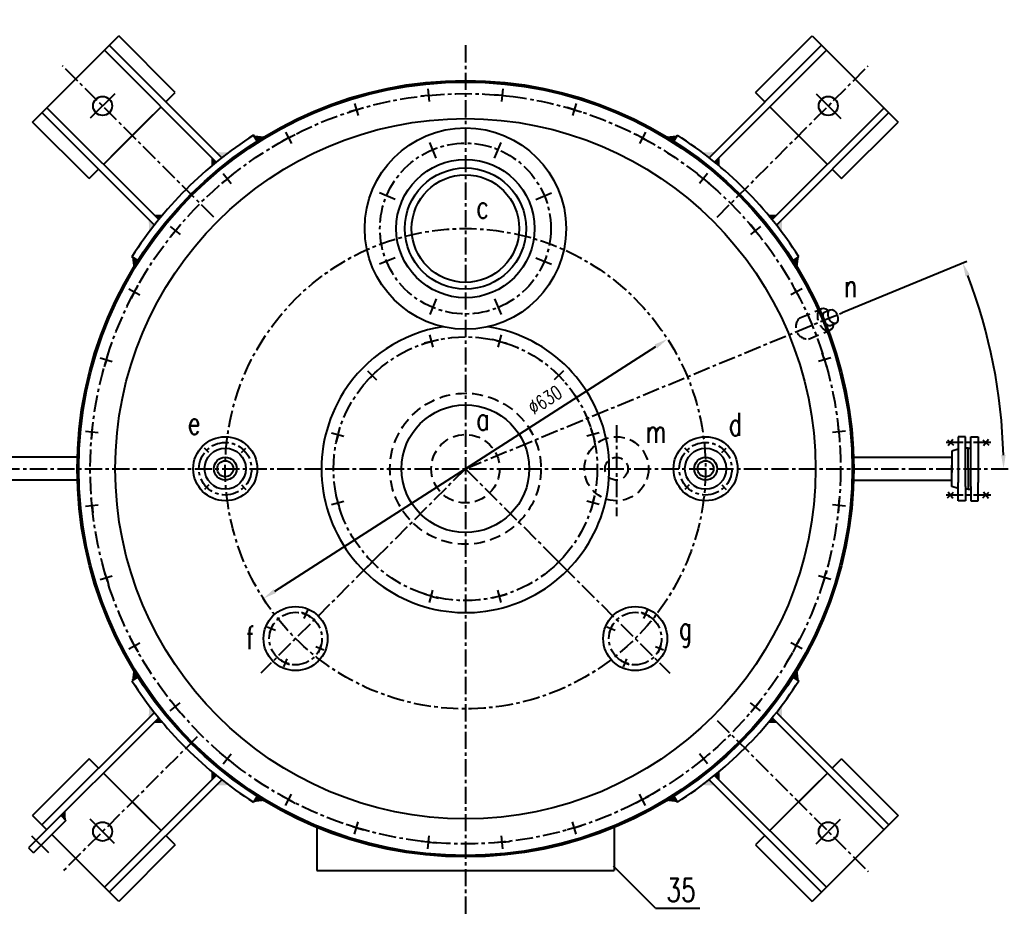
# Model space of a CAD drawing. Extents: x 0 to 594, y 0 to 841.
# Drawn here: x 111.1 to 327.5, y 102.8 to 298.6 of the extents above; entities that cross this region are included whole.
import ezdxf

# ---------------------------------------------------------------- set-up
doc = ezdxf.new("R2010")
doc.units = 0
doc.header["$LTSCALE"] = 3
doc.header["$MEASUREMENT"] = 0
doc.linetypes.add('CENTER', pattern=[2, 1.25, -0.25, 0.25, -0.25])
doc.linetypes.add('DASHED', pattern=[1.2, 0.8, -0.4])
doc.layers.get('0').update_dxf_attribs({"linetype": 'CONTINUOUS'})
doc.layers.get('DEFPOINTS').update_dxf_attribs({"linetype": 'CONTINUOUS'})
for name, color, linetype in [('1', 21, 'CONTINUOUS'), ('2', 253, 'CONTINUOUS'), ('3', 2, 'CENTER'), ('4', 2, 'CENTER'), ('5', 4, 'DASHED')]:
    doc.layers.add(name, color=color, linetype=linetype)
doc.styles.get("Standard").update_dxf_attribs({"font": 'simplex', "width": 0.75, "bigfont": 'hztxt'})
doc.dimstyles.get("Standard").update_dxf_attribs({"dimtxt": 3, "dimasz": 3, "dimexe": 1, "dimexo": 0.06, "dimgap": 1, "dimtad": 1, "dimzin": 0, "dimdsep": 46, "dimtxsty": 'Standard', "dimcen": 0.09, "dimclrd": 3, "dimclre": 3, "dimclrt": 3, "dimadec": 0, "dimazin": 0, "dimtfac": 0.051429, "dimtofl": 0, "dimtmove": 2, "dimatfit": 3, "dimfxl": 0, "dimtolj": 1, "dimtzin": 0, "dimarcsym": 0})

# ---------------------------------------------------------------- blocks, each defined once
blk = doc.blocks.new('*D36')
at = {"color": 3, "linetype": 'ByBlock'}
blk.add_line((2896.79, 270.6), (2980.04, 324.08), dxfattribs=at)
for points in [[(2979.77, 324.5), (2980.31, 323.66), (2982.57, 325.7)], [(2896.52, 271.02), (2897.06, 270.18), (2894.27, 268.98)]]:
    blk.add_solid(points, dxfattribs=at)
at = {"layer": 'DEFPOINTS', "color": 0, "linetype": 'ByBlock'}
for p in [(2982.57, 325.7), (2894.27, 268.98)]:
    blk.add_point(p, dxfattribs=at)
at = {"color": 3, "linetype": 'ByBlock', "insert": (2955.81, 312.39), "char_height": 3, "attachment_point": 5, "rotation": 32.7153}
blk.add_mtext('\\A1;∅630', dxfattribs=at)
blk = doc.blocks.new('*D40')
at = {"color": 3, "linetype": 'ByBlock'}
for p, q in [((2928.03, 451.5), (2928.03, 456.79)), ((2948.55, 451.48), (2948.55, 456.79)), ((2931.03, 455.79), (2945.55, 455.79))]:
    blk.add_line(p, q, dxfattribs=at)
for points in [[(2931.03, 456.29), (2931.03, 455.29), (2928.03, 455.79)], [(2945.55, 456.29), (2945.55, 455.29), (2948.55, 455.79)]]:
    blk.add_solid(points, dxfattribs=at)
at = {"layer": 'DEFPOINTS', "color": 0, "linetype": 'ByBlock'}
for p in [(2948.55, 455.79), (2928.03, 451.44), (2948.55, 451.42)]:
    blk.add_point(p, dxfattribs=at)
at = {"color": 3, "linetype": 'ByBlock', "insert": (2938.29, 458.29), "char_height": 3, "attachment_point": 5}
blk.add_mtext('\\A1;∅125', dxfattribs=at)
blk = doc.blocks.new('*D19')
at = {"color": 3, "linetype": 'ByBlock'}
for p, q in [((2938.42, 407.13), (2938.42, 399.7)), ((2968.42, 400.7), (2941.42, 400.7)), ((2971.42, 400.65), (2971.42, 401.7))]:
    blk.add_line(p, q, dxfattribs=at)
for points in [[(2941.42, 401.2), (2941.42, 400.2), (2938.42, 400.7)], [(2968.42, 401.2), (2968.42, 400.2), (2971.42, 400.7)]]:
    blk.add_solid(points, dxfattribs=at)
at = {"layer": 'DEFPOINTS', "color": 0, "linetype": 'ByBlock'}
for p in [(2938.42, 407.19), (2938.42, 400.7), (2971.42, 400.59)]:
    blk.add_point(p, dxfattribs=at)
at = {"color": 3, "linetype": 'ByBlock', "insert": (2954.92, 403.2), "char_height": 3, "attachment_point": 5}
blk.add_mtext('\\A1;200', dxfattribs=at)
blk = doc.blocks.new('*D9')
at = {"color": 3, "linetype": 'ByBlock'}
for p, q in [((2990.08, 443.15), (2988.84, 443.15)), ((2989.84, 424.43), (2989.84, 440.15)), ((2975.98, 421.43), (2990.84, 421.43))]:
    blk.add_line(p, q, dxfattribs=at)
for points in [[(2989.34, 440.15), (2990.34, 440.15), (2989.84, 443.15)], [(2989.34, 424.43), (2990.34, 424.43), (2989.84, 421.43)]]:
    blk.add_solid(points, dxfattribs=at)
at = {"layer": 'DEFPOINTS', "color": 0, "linetype": 'ByBlock'}
for p in [(2989.84, 443.15), (2990.14, 443.15), (2975.92, 421.43)]:
    blk.add_point(p, dxfattribs=at)
at = {"color": 3, "linetype": 'ByBlock', "insert": (2987.34, 432.29), "char_height": 3, "attachment_point": 5, "rotation": 90}
blk.add_mtext('\\A1;100', dxfattribs=at)

msp = doc.modelspace()

# ---------------------------------------------------------------- linework, layer by layer
at = {"color": 3, "linetype": 'ByBlock'}
msp.add_line((290.836, 234.646), (318.049, 245.918), dxfattribs=at)
msp.add_arc((208.497, 200.54), 117.578, 1.46193, 21.03807, dxfattribs=at)
for points in [[(317.774, 242.564), (318.702, 242.935), (317.125, 245.536)], [(326.537, 203.546), (325.537, 203.534), (326.076, 200.54)]]:
    msp.add_solid(points, dxfattribs=at)
at = {"layer": '1'}
for p, q in [((126.614, 277.203), (131.963, 282.551)), ((285.159, 282.423), (290.508, 277.075)), ((202.131, 268.384), (200.72, 271.79)), ((214.864, 268.384), (216.274, 271.79)), ((193.127, 259.381), (189.721, 260.792)), ((223.867, 259.381), (227.273, 260.792)), ((193.127, 246.648), (189.721, 245.237)), ((223.867, 246.648), (227.273, 245.237)), ((202.131, 237.644), (200.72, 234.238)), ((214.864, 237.644), (216.274, 234.238)), ((152.47, 204.093), (151.501, 205.062)), ((159.576, 204.093), (160.545, 205.062)), ((257.418, 204.093), (256.449, 205.062)), ((264.524, 204.093), (265.493, 205.062)), ((152.47, 196.987), (151.501, 196.018)), ((159.576, 196.987), (160.545, 196.018)), ((257.418, 196.987), (256.449, 196.018)), ((264.524, 196.987), (265.493, 196.018)), ((131.835, 118.657), (126.486, 124.006)), ((290.38, 123.878), (285.031, 118.529)), ((113.711, 120.343), (117.375, 116.679)), ((250.021, 104.507), (240.866, 113.708))]:
    msp.add_line(p, q, dxfattribs=at)
for points in [[(162.985, 272.128), (162.18, 273.394), (164.576, 273.115)], [(254.009, 272.128), (254.814, 273.394), (252.418, 273.115)], [(154.071, 267.553), (152.953, 268.671), (152.965, 266.639)], [(155.251, 268.494), (156.784, 269.668), (154.013, 269.732)], [(261.743, 268.494), (260.21, 269.668), (262.981, 269.732)], [(262.923, 267.553), (264.042, 268.671), (264.029, 266.639)], [(141.485, 254.966), (140.366, 256.085), (142.398, 256.072)], [(275.51, 254.966), (276.628, 256.085), (274.596, 256.072)], [(140.543, 253.786), (139.37, 252.254), (139.305, 255.024)], [(276.451, 253.786), (277.624, 252.254), (277.689, 255.024)], [(136.91, 246.052), (135.644, 246.857), (135.923, 244.462)], [(280.085, 246.052), (281.35, 246.857), (281.071, 244.462)], [(136.91, 155.028), (135.644, 154.223), (135.923, 156.619)], [(280.085, 155.028), (281.35, 154.223), (281.071, 156.619)], [(140.543, 147.294), (139.37, 148.827), (139.305, 146.056)], [(276.451, 147.294), (277.624, 148.827), (277.689, 146.056)], [(141.485, 146.114), (140.366, 144.996), (142.398, 145.009)], [(275.51, 146.114), (276.628, 144.996), (274.596, 145.009)], [(154.071, 133.528), (152.953, 132.409), (152.965, 134.441)], [(262.923, 133.528), (264.042, 132.409), (264.029, 134.441)], [(155.251, 132.586), (156.784, 131.413), (154.013, 131.349)], [(261.743, 132.586), (260.21, 131.413), (262.981, 131.349)], [(162.985, 128.953), (162.18, 127.687), (164.576, 127.966)], [(254.009, 128.953), (254.814, 127.687), (252.418, 127.966)], [(121.201, 123.71), (120.141, 124.77), (121.161, 125.791)]]:
    msp.add_solid(points, dxfattribs=at)
at = {"layer": '2'}
for p, q in [((113.93, 276.299), (132.739, 295.108)), ((145.113, 282.733), (132.739, 295.108)), ((271.881, 282.733), (284.255, 295.108)), ((284.255, 295.108), (303.064, 276.299)), ((155.251, 268.494), (130.688, 293.057)), ((261.743, 268.494), (286.306, 293.057)), ((154.071, 267.553), (129.627, 291.996)), ((262.923, 267.553), (287.367, 291.996)), ((200.32, 283.566), (200.595, 280.774)), ((216.674, 283.566), (216.399, 280.774)), ((143.062, 280.683), (145.113, 282.733)), ((200.463, 282.115), (198.84, 281.956)), ((200.463, 282.115), (202.085, 282.275)), ((216.532, 282.115), (214.909, 282.275)), ((216.532, 282.115), (218.154, 281.956)), ((271.881, 282.733), (273.932, 280.683)), ((141.485, 254.966), (117.041, 279.41)), ((129.415, 267.035), (142.002, 279.622)), ((184.279, 280.376), (185.094, 277.691)), ((184.702, 278.981), (186.263, 279.454)), ((232.292, 278.981), (230.732, 279.454)), ((232.715, 280.376), (231.9, 277.691)), ((274.992, 279.622), (287.579, 267.035)), ((275.51, 254.966), (299.953, 279.41)), ((140.543, 253.786), (115.98, 278.349)), ((131.112, 268.733), (140.305, 277.925)), ((184.702, 278.981), (183.142, 278.507)), ((232.292, 278.981), (233.852, 278.507)), ((276.451, 253.786), (301.014, 278.349)), ((276.689, 277.925), (285.882, 268.733)), ((126.304, 263.924), (113.93, 276.299)), ((290.69, 263.924), (303.064, 276.299)), ((162.985, 272.128), (162.18, 273.394)), ((169.857, 272.831), (168.419, 272.063)), ((169.169, 274.117), (170.492, 271.642)), ((169.857, 272.831), (171.295, 273.6)), ((247.137, 272.831), (245.7, 273.6)), ((247.825, 274.117), (246.502, 271.642)), ((247.137, 272.831), (248.575, 272.063)), ((254.009, 272.128), (254.814, 273.394)), ((126.304, 263.924), (128.355, 265.975)), ((155.571, 265.031), (157.351, 262.862)), ((156.496, 263.904), (157.756, 264.938)), ((260.498, 263.904), (259.238, 264.938)), ((261.423, 265.031), (259.643, 262.862)), ((288.639, 265.975), (290.69, 263.924)), ((156.496, 263.904), (155.236, 262.87)), ((260.498, 263.904), (261.758, 262.87)), ((144.006, 253.466), (146.176, 251.686)), ((145.133, 252.541), (146.168, 253.802)), ((272.988, 253.466), (270.819, 251.686)), ((271.861, 252.541), (270.826, 253.802)), ((145.133, 252.541), (144.099, 251.281)), ((271.861, 252.541), (272.895, 251.281)), ((136.91, 246.052), (135.644, 246.857)), ((280.085, 246.052), (281.35, 246.857)), ((136.206, 239.181), (136.975, 240.618)), ((280.788, 239.181), (280.02, 240.618)), ((134.92, 239.868), (137.395, 238.545)), ((136.206, 239.181), (135.438, 237.743)), ((282.074, 239.868), (279.599, 238.545)), ((280.788, 239.181), (281.557, 237.743)), ((285.882, 235.297), (286.222, 235.438)), ((287.069, 234.804), (288.209, 235.276)), ((288.286, 231.865), (289.449, 232.347)), ((200.661, 229.784), (201.387, 227.074)), ((216.333, 229.784), (215.607, 227.074)), ((287.792, 230.681), (288.186, 230.844)), ((201.039, 228.376), (199.464, 227.954)), ((201.039, 228.376), (202.613, 228.798)), ((215.956, 228.376), (214.381, 228.798)), ((215.956, 228.376), (217.53, 227.954)), ((130.057, 224.335), (130.53, 225.895)), ((286.937, 224.335), (286.464, 225.895)), ((128.661, 224.758), (131.347, 223.944)), ((130.057, 224.335), (129.583, 222.775)), ((288.333, 224.758), (285.647, 223.944)), ((286.937, 224.335), (287.411, 222.775)), ((188.12, 220.917), (186.967, 219.764)), ((187.089, 221.948), (189.073, 219.964)), ((188.12, 220.917), (189.273, 222.07)), ((228.874, 220.917), (227.721, 222.07)), ((229.905, 221.948), (227.921, 219.964)), ((228.874, 220.917), (230.027, 219.764)), ((126.922, 208.575), (127.082, 210.197)), ((290.072, 208.575), (289.912, 210.197)), ((125.471, 208.718), (128.263, 208.443)), ((126.922, 208.575), (126.762, 206.952)), ((179.253, 208.376), (181.964, 207.65)), ((180.662, 207.999), (180.24, 206.424)), ((180.662, 207.999), (181.084, 209.573)), ((237.741, 208.376), (235.03, 207.65)), ((236.332, 207.999), (235.911, 209.573)), ((236.332, 207.999), (236.754, 206.424)), ((291.523, 208.718), (288.731, 208.443)), ((290.072, 208.575), (290.232, 206.952)), ((313.838, 206.873), (315.128, 205.688)), ((313.947, 205.592), (315.023, 206.974)), ((321.575, 206.873), (322.866, 205.688)), ((321.684, 205.592), (322.761, 206.974)), ((316.127, 204.829), (314.74, 204.386)), ((314.74, 204.386), (314.74, 199.753)), ((314.74, 196.694), (314.74, 201.328)), ((178.222, 200.54), (181.028, 200.54)), ((313.838, 194.208), (315.128, 195.393)), ((313.947, 195.489), (315.023, 194.107)), ((316.127, 196.251), (314.74, 196.694)), ((321.575, 194.208), (322.866, 195.393)), ((321.684, 195.489), (322.761, 194.107)), ((125.471, 192.363), (128.263, 192.638)), ((126.922, 192.506), (126.762, 194.128)), ((179.253, 192.704), (181.964, 193.431)), ((180.662, 193.082), (180.24, 194.657)), ((180.662, 193.082), (181.084, 191.507)), ((237.741, 192.704), (235.03, 193.431)), ((236.332, 193.082), (235.911, 191.507)), ((236.332, 193.082), (236.754, 194.657)), ((291.523, 192.363), (288.731, 192.638)), ((290.072, 192.506), (290.232, 194.128)), ((126.922, 192.506), (127.082, 190.883)), ((290.072, 192.506), (289.912, 190.883)), ((188.12, 180.163), (186.967, 181.316)), ((187.089, 179.132), (189.073, 181.117)), ((188.12, 180.163), (189.273, 179.01)), ((228.874, 180.163), (227.721, 179.01)), ((229.905, 179.132), (227.921, 181.117)), ((228.874, 180.163), (230.027, 181.316)), ((130.057, 176.746), (129.583, 178.306)), ((286.937, 176.746), (287.411, 178.306)), ((128.661, 176.322), (131.347, 177.137)), ((130.057, 176.746), (130.53, 175.185)), ((288.333, 176.322), (285.647, 177.137)), ((286.937, 176.746), (286.464, 175.185)), ((201.039, 172.705), (199.464, 173.127)), ((200.661, 171.296), (201.387, 174.007)), ((216.333, 171.296), (215.607, 174.007)), ((215.956, 172.705), (217.53, 173.127)), ((201.039, 172.705), (202.613, 172.283)), ((215.956, 172.705), (214.381, 172.283)), ((173.589, 168.739), (172.692, 169.11)), ((173.96, 169.635), (173.218, 167.842)), ((247.798, 168.739), (246.902, 169.11)), ((248.17, 169.635), (247.427, 167.842)), ((173.589, 168.739), (174.486, 168.367)), ((247.798, 168.739), (248.695, 168.367)), ((165.193, 166.004), (166.986, 165.261)), ((166.089, 165.632), (165.718, 164.735)), ((166.089, 165.632), (166.461, 166.529)), ((239.402, 166.004), (241.195, 165.261)), ((240.299, 165.632), (239.927, 164.735)), ((240.299, 165.632), (240.67, 166.529)), ((134.92, 161.213), (137.395, 162.535)), ((136.206, 161.9), (135.438, 163.338)), ((282.074, 161.213), (279.599, 162.535)), ((280.788, 161.9), (281.557, 163.338)), ((136.206, 161.9), (136.975, 160.462)), ((177.592, 160.867), (175.799, 161.61)), ((176.695, 161.239), (176.324, 160.342)), ((176.695, 161.239), (177.067, 162.136)), ((251.802, 160.867), (250.008, 161.61)), ((250.905, 161.239), (250.533, 160.342)), ((250.905, 161.239), (251.276, 162.136)), ((280.788, 161.9), (280.02, 160.462)), ((169.196, 158.132), (168.299, 158.504)), ((168.824, 157.236), (169.567, 159.029)), ((169.196, 158.132), (170.093, 157.761)), ((243.405, 158.132), (242.508, 158.504)), ((243.034, 157.236), (243.777, 159.029)), ((243.405, 158.132), (244.302, 157.761)), ((136.91, 155.028), (135.644, 154.223)), ((280.085, 155.028), (281.35, 154.223)), ((144.006, 147.614), (146.176, 149.394)), ((145.133, 148.539), (144.099, 149.799)), ((272.988, 147.614), (270.819, 149.394)), ((271.861, 148.539), (272.895, 149.799)), ((140.543, 147.294), (115.98, 122.731)), ((145.133, 148.539), (146.168, 147.279)), ((271.861, 148.539), (270.826, 147.279)), ((276.451, 147.294), (301.014, 122.731)), ((141.485, 146.114), (113.062, 117.691)), ((275.51, 146.114), (299.953, 121.671)), ((126.304, 137.156), (113.93, 124.782)), ((128.355, 135.106), (126.304, 137.156)), ((156.496, 137.177), (155.236, 138.211)), ((155.571, 136.05), (157.351, 138.219)), ((156.496, 137.177), (157.756, 136.142)), ((260.498, 137.177), (259.238, 136.142)), ((261.423, 136.05), (259.643, 138.219)), ((260.498, 137.177), (261.758, 138.211)), ((290.69, 137.156), (288.639, 135.106)), ((290.69, 137.156), (303.064, 124.782)), ((142.002, 121.458), (129.415, 134.045)), ((154.071, 133.528), (129.627, 109.084)), ((155.251, 132.586), (130.688, 108.023)), ((140.305, 123.156), (131.112, 132.348)), ((261.743, 132.586), (286.306, 108.023)), ((262.923, 133.528), (287.367, 109.084)), ((287.579, 134.045), (274.992, 121.458)), ((285.882, 132.348), (276.689, 123.156)), ((162.985, 128.953), (162.18, 127.687)), ((169.857, 128.249), (168.419, 129.018)), ((169.169, 126.963), (170.492, 129.438)), ((169.857, 128.249), (171.295, 127.481)), ((247.137, 128.249), (245.7, 127.481)), ((247.825, 126.963), (246.502, 129.438)), ((247.137, 128.249), (248.575, 129.018)), ((254.009, 128.953), (254.814, 127.687)), ((117.041, 121.671), (113.93, 124.782)), ((121.201, 123.71), (114.122, 116.631)), ((120.141, 124.77), (121.201, 123.71)), ((184.279, 120.705), (185.094, 123.39)), ((232.715, 120.705), (231.9, 123.39)), ((303.064, 124.782), (284.255, 105.973)), ((175.997, 122.183), (175.997, 112.742)), ((184.702, 122.1), (183.142, 122.573)), ((184.702, 122.1), (186.263, 121.627)), ((232.292, 122.1), (230.732, 121.627)), ((232.292, 122.1), (233.852, 122.573)), ((240.997, 122.183), (240.997, 112.742)), ((132.739, 105.973), (118.102, 120.61)), ((145.113, 118.347), (143.062, 120.398)), ((200.463, 118.965), (198.84, 119.125)), ((200.32, 117.514), (200.595, 120.307)), ((216.674, 117.514), (216.399, 120.307)), ((216.532, 118.965), (218.154, 119.125)), ((273.932, 120.398), (271.881, 118.347)), ((113.062, 117.691), (114.122, 116.631)), ((145.113, 118.347), (132.739, 105.973)), ((200.463, 118.965), (202.085, 118.805)), ((216.532, 118.965), (214.909, 118.805)), ((271.881, 118.347), (284.255, 105.973)), ((175.997, 112.742), (240.997, 112.742)), ((250.021, 104.507), (259.703, 104.507))]:
    msp.add_line(p, q, dxfattribs=at)
at = {"layer": '2', "color": 1}
for p, q in [((317.727, 207.54), (316.127, 207.54)), ((316.127, 207.54), (316.127, 197.54)), ((317.727, 196.64), (317.727, 207.54)), ((318.927, 207.54), (320.527, 207.54)), ((318.927, 196.64), (318.927, 207.54)), ((320.527, 207.54), (320.527, 197.54)), ((318.327, 205.04), (317.727, 205.04)), ((318.327, 205.04), (318.927, 205.04)), ((318.327, 200.54), (318.327, 205.04)), ((318.327, 200.54), (318.327, 205.04)), ((123.704, 203.04), (102.254, 203.04)), ((293.29, 203.04), (314.74, 203.04)), ((318.327, 200.54), (318.327, 196.04)), ((318.327, 200.54), (318.327, 196.04)), ((123.704, 198.04), (102.254, 198.04)), ((293.29, 198.04), (314.74, 198.04)), ((316.127, 193.54), (316.127, 197.54)), ((320.527, 193.54), (320.527, 197.54)), ((317.727, 196.64), (317.727, 193.54)), ((318.327, 196.04), (317.727, 196.04)), ((318.327, 196.04), (318.927, 196.04)), ((318.927, 196.64), (318.927, 193.54)), ((317.727, 193.54), (316.127, 193.54)), ((318.927, 193.54), (320.527, 193.54))]:
    msp.add_line(p, q, dxfattribs=at)
at = {"layer": '2'}
for centre, radius in [((208.497, 200.54), 84.83), ((208.497, 200.54), 84.5), ((129.224, 279.813), 2.082), ((287.77, 279.813), 2.082), ((208.497, 200.54), 76.501), ((208.497, 253.014), 22), ((208.497, 253.014), 15.113), ((208.497, 253.014), 13.25), ((208.497, 253.014), 11.75), ((208.497, 200.54), 13.942), ((156.023, 200.54), 7), ((260.971, 200.54), 7), ((156.023, 200.54), 4.5), ((260.971, 200.54), 4.5), ((156.023, 200.54), 2.5), ((156.023, 200.54), 1.739), ((260.971, 200.54), 2.5), ((260.971, 200.54), 1.739), ((171.392, 163.436), 7), ((245.602, 163.436), 7), ((129.224, 121.268), 2.082), ((287.77, 121.268), 2.082)]:
    msp.add_circle(centre, radius, dxfattribs=at)
for radius, start, end in [(86.33, 122.44636, 147.55364), (86.33, 32.44636, 57.55364), (31.437, 147.86594, 80.90879), (31.437, 99.09121, 147.82224), (86.33, 212.44636, 237.55364), (86.33, 302.44636, 327.55364)]:
    msp.add_arc((208.497, 200.54), radius, start, end, dxfattribs=at)
for centre, major_axis, ratio, start_param, end_param in [((287.178, 233.13), (-0.956, 2.309), 0.6564644, 5.4012987, 6.5095006), ((287.677, 233.334), (-0.609, 1.469), 0.756437, 6.2799972, 7.1035477), ((287.675, 233.334), (-0.604, 1.471), 0.6233886, 0.0012997, 1.0837859), ((287.675, 233.334), (-0.604, 1.471), 0.6233886, 2.0674207, 3.1489343), ((287.677, 233.334), (-0.609, 1.469), 0.756437, 8.6043224, 9.424778), ((287.178, 233.13), (-0.956, 2.309), 0.6564644, 9.1984181, 10.3048072)]:
    msp.add_ellipse(centre, major_axis=major_axis, ratio=ratio, start_param=start_param, end_param=end_param, dxfattribs=at)
msp.add_ellipse((288.806, 233.802), major_axis=(-0.604, 1.471), ratio=0.6233886, dxfattribs=at)
at = {"layer": '3'}
for p, q in [((208.497, 293.067), (208.497, 102.769)), ((153.498, 255.539), (120.478, 288.559)), ((263.496, 255.539), (296.516, 288.559)), ((208.497, 200.54), (290.781, 234.623)), ((241.497, 210.046), (241.497, 190.15)), ((95.351, 200.54), (327.523, 200.54)), ((208.497, 200.54), (163.806, 155.849)), ((208.497, 200.54), (253.188, 155.849)), ((173.96, 169.635), (173.218, 167.842)), ((239.402, 166.004), (241.195, 165.261)), ((251.802, 160.867), (250.008, 161.61)), ((168.824, 157.236), (169.567, 159.029)), ((263.496, 145.541), (296.516, 112.522)), ((149.882, 141.925), (120.478, 112.522))]:
    msp.add_line(p, q, dxfattribs=at)
for centre, radius in [((208.497, 200.54), 81.97), ((208.497, 253.014), 18.671), ((208.497, 200.54), 52.474), ((208.497, 200.54), 28.817), ((156.023, 200.54), 5.74), ((260.971, 200.54), 5.74), ((171.392, 163.436), 5.74), ((245.602, 163.436), 5.74)]:
    msp.add_circle(centre, radius, dxfattribs=at)
at = {"layer": '4', "color": 2}
for p, q in [((323.257, 206.281), (313.554, 206.281)), ((323.257, 194.799), (313.554, 194.799))]:
    msp.add_line(p, q, dxfattribs=at)
at = {"layer": '5', "linetype": 'DASHED'}
for p, q in [((281.539, 233.498), (285.88, 235.297)), ((283.459, 228.886), (287.792, 230.681))]:
    msp.add_line(p, q, dxfattribs=at)
at = {"layer": '5'}
for centre, radius in [((208.497, 200.54), 16.493), ((208.497, 200.54), 7.463), ((241.497, 200.54), 7), ((241.497, 200.54), 2.5)]:
    msp.add_circle(centre, radius, dxfattribs=at)
at = {"layer": '5', "linetype": 'DASHED'}
msp.add_arc((283.315, 231.532), 2.65, 132.09094, 273.12612, dxfattribs=at)
at = {"layer": '5'}
for centre, major_axis, ratio, start_param, end_param in [((287.178, 233.13), (-0.956, 2.309), 0.6564644, 6.5095006, 9.1984181), ((287.677, 233.334), (-0.609, 1.469), 0.756437, 7.1035477, 8.6043224), ((287.675, 233.334), (-0.604, 1.471), 0.6233886, 1.0837859, 2.0674207)]:
    msp.add_ellipse(centre, major_axis=major_axis, ratio=ratio, start_param=start_param, end_param=end_param, dxfattribs=at)
at = {"layer": 'DEFPOINTS', "color": 0, "linetype": 'ByBlock'}
for p in [(290.781, 234.623), (325.07, 215.887), (208.497, 200.54), (327.523, 200.54)]:
    msp.add_point(p, dxfattribs=at)

# ---------------------------------------------------------------- texts
at = {"layer": '1', "color": 2}
for s, width, p in [('c', 0.7, (210.909, 255.266)), ('n', 0.7, (291.228, 238.009)), ('a', 0.7, (210.909, 208.944)), ('d', 0.7, (266.072, 207.732)), ('e', 0.7, (147.866, 208.035)), ('m', 0.7, (247.886, 206.219)), ('f', 0.7, (160.596, 161.107)), ('g', 0.7, (255.16, 163.226)), ('35', 0.75, (252.402, 105.972))]:
    msp.add_text(s, height=5, dxfattribs=dict(at, width=width)).set_placement(p)

# ---------------------------------------------------------------- dimensions: what is measured, and where the dimension line sits
at = {"layer": '1'}
for base, p1, p2, text, picture, middle, set_off in [((218.626, 353.991), (198.111, 349.64), (218.626, 349.622), '%%c125', '*D40', (208.368, 292.133), (-2729.921, -101.799)), ((208.497, 307.79), (241.497, 307.681), (208.497, 314.279), '200', '*D19', (224.997, 245.933), (-2729.921, -92.912))]:
    dim = msp.add_linear_dim(base=base, p1=p1, p2=p2, text=text, dimstyle='Standard', dxfattribs=at)
    dim.commit()
    dim.dimension.update_dxf_attribs({"geometry": picture, "text_midpoint": middle, "insert": set_off})
dim = msp.add_linear_dim(base=(259.917, 341.349), p1=(245.997, 319.634), p2=(260.216, 341.349), angle=270, text='100', dimstyle='Standard', dxfattribs=at)
dim.commit()
dim.dimension.update_dxf_attribs({"geometry": '*D9', "text_midpoint": (257.417, 266.134), "insert": (-2729.921, -101.799)})
dim = msp.add_diameter_dim_2p(p1=(164.347, 172.18), p2=(252.647, 228.901), text='%%c630', dimstyle='Standard', dxfattribs=at)
dim.commit()
dim.dimension.update_dxf_attribs({"geometry": '*D36', "text_midpoint": (225.888, 215.589), "dimtype": 131, "insert": (-2729.921, -96.798)})

doc.saveas('drawing.dxf')
